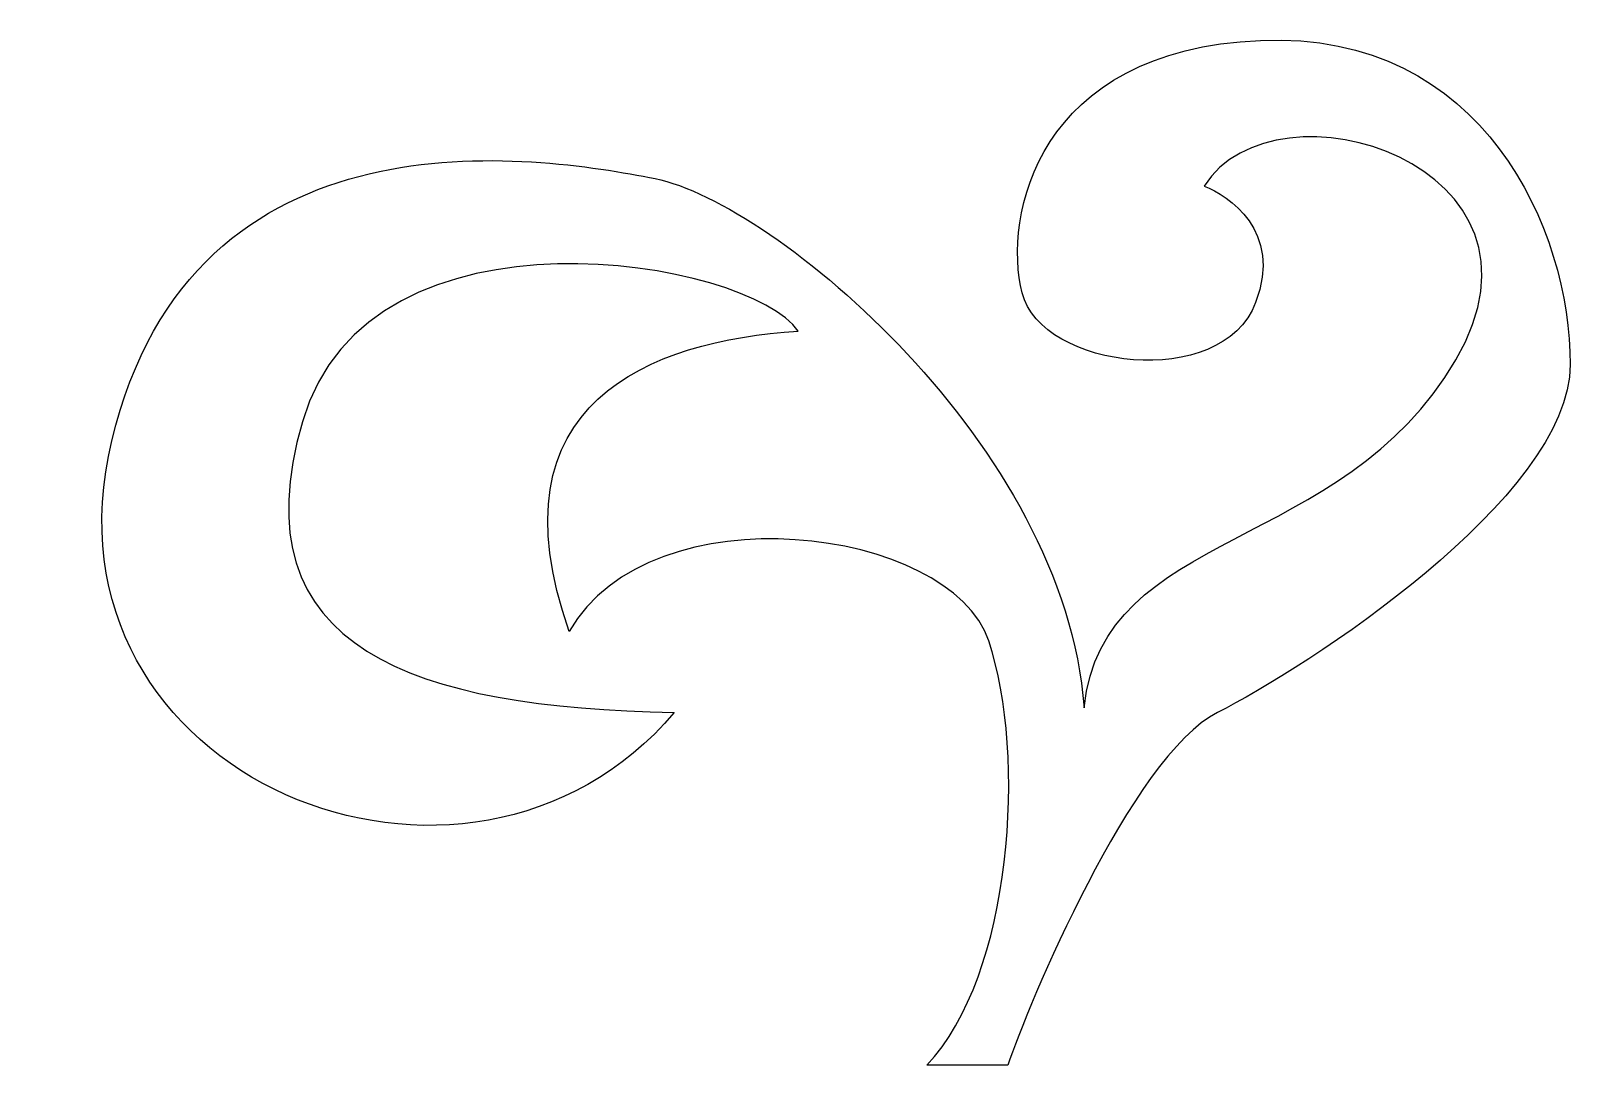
# Model space of a CAD drawing. Header units: centimetres. Extents: x -10.2 to 9.3, y -6.5 to 6.6.
import ezdxf

# ---------------------------------------------------------------- set-up
doc = ezdxf.new("R2010")
doc.units = ezdxf.units.CM
doc.header["$MEASUREMENT"] = 0
doc.layers.add('Camada 1', color=7, linetype='Continuous')

msp = doc.modelspace()

# ---------------------------------------------------------------- linework, layer by layer
at = {"layer": 'Camada 1'}
msp.add_open_spline([(1.14363, -6.46106), (1.14363, -6.46106), (2.16601, -6.46106), (2.16601, -6.46106), (2.16601, -6.46106), (2.40538, -5.74007), (3.72766, -2.55549), (4.80914, -2.01474), (4.80914, -2.01474), (5.89062, -1.47399), (9.25475, 0.68898), (9.25475, 2.37105), (9.25475, 2.37105), (9.25475, 4.05311), (8.17327, 6.57729), (5.34987, 6.45688), (5.34987, 6.45688), (2.52648, 6.33649), (2.10542, 4.23337), (2.34625, 3.2723), (2.34625, 3.2723), (2.58562, 2.3112), (4.8641, 2.02923), (5.28932, 3.15189), (5.28932, 3.15189), (5.6327, 4.05843), (4.94084, 4.49798), (4.64091, 4.61837), (4.64091, 4.61837), (5.53372, 6.04686), (9.25477, 4.8938), (7.81279, 2.4309), (7.81279, 2.4309), (6.37081, -0.032), (3.36718, 0.32849), (3.12636, -1.95486), (3.12636, -1.95486), (2.88697, 1.34944), (-0.77851, 4.41363), (-2.28105, 4.71428), (-2.28105, 4.71428), (-3.78219, 5.01493), (-8.10882, 5.67607), (-9.13045, 1.40998), (-9.13045, 1.40998), (-10.15137, -2.85608), (-4.62428, -5.07893), (-2.04025, -2.01473), (-2.04025, -2.01473), (-5.2847, -1.95485), (-7.56734, -1.23387), (-6.72668, 1.65007), (-6.72668, 1.65007), (-5.88602, 4.53403), (-1.07918, 3.69263), (-0.4786, 2.7914), (-0.4786, 2.7914), (-2.34021, 2.6717), (-4.38348, 1.89015), (-3.36256, -0.99378), (-3.36256, -0.99378), (-2.34021, 0.80869), (1.445, 0.3285), (1.92516, -1.11348), (1.92516, -1.11348), (2.40532, -2.55546), (2.22512, -5.31973), (1.14363, -6.46106)], degree=3, knots=[0, 0, 0, 0, 0.05555556, 0.05555556, 0.05555556, 0.05555556, 0.11111111, 0.11111111, 0.11111111, 0.11111111, 0.16666667, 0.16666667, 0.16666667, 0.16666667, 0.22222222, 0.22222222, 0.22222222, 0.22222222, 0.27777778, 0.27777778, 0.27777778, 0.27777778, 0.33333333, 0.33333333, 0.33333333, 0.33333333, 0.38888889, 0.38888889, 0.38888889, 0.38888889, 0.44444444, 0.44444444, 0.44444444, 0.44444444, 0.5, 0.5, 0.5, 0.5, 0.55555556, 0.55555556, 0.55555556, 0.55555556, 0.61111111, 0.61111111, 0.61111111, 0.61111111, 0.66666667, 0.66666667, 0.66666667, 0.66666667, 0.72222222, 0.72222222, 0.72222222, 0.72222222, 0.77777778, 0.77777778, 0.77777778, 0.77777778, 0.83333333, 0.83333333, 0.83333333, 0.83333333, 0.88888889, 0.88888889, 0.88888889, 0.88888889, 1, 1, 1, 1], dxfattribs=at)

doc.saveas('drawing.dxf')
